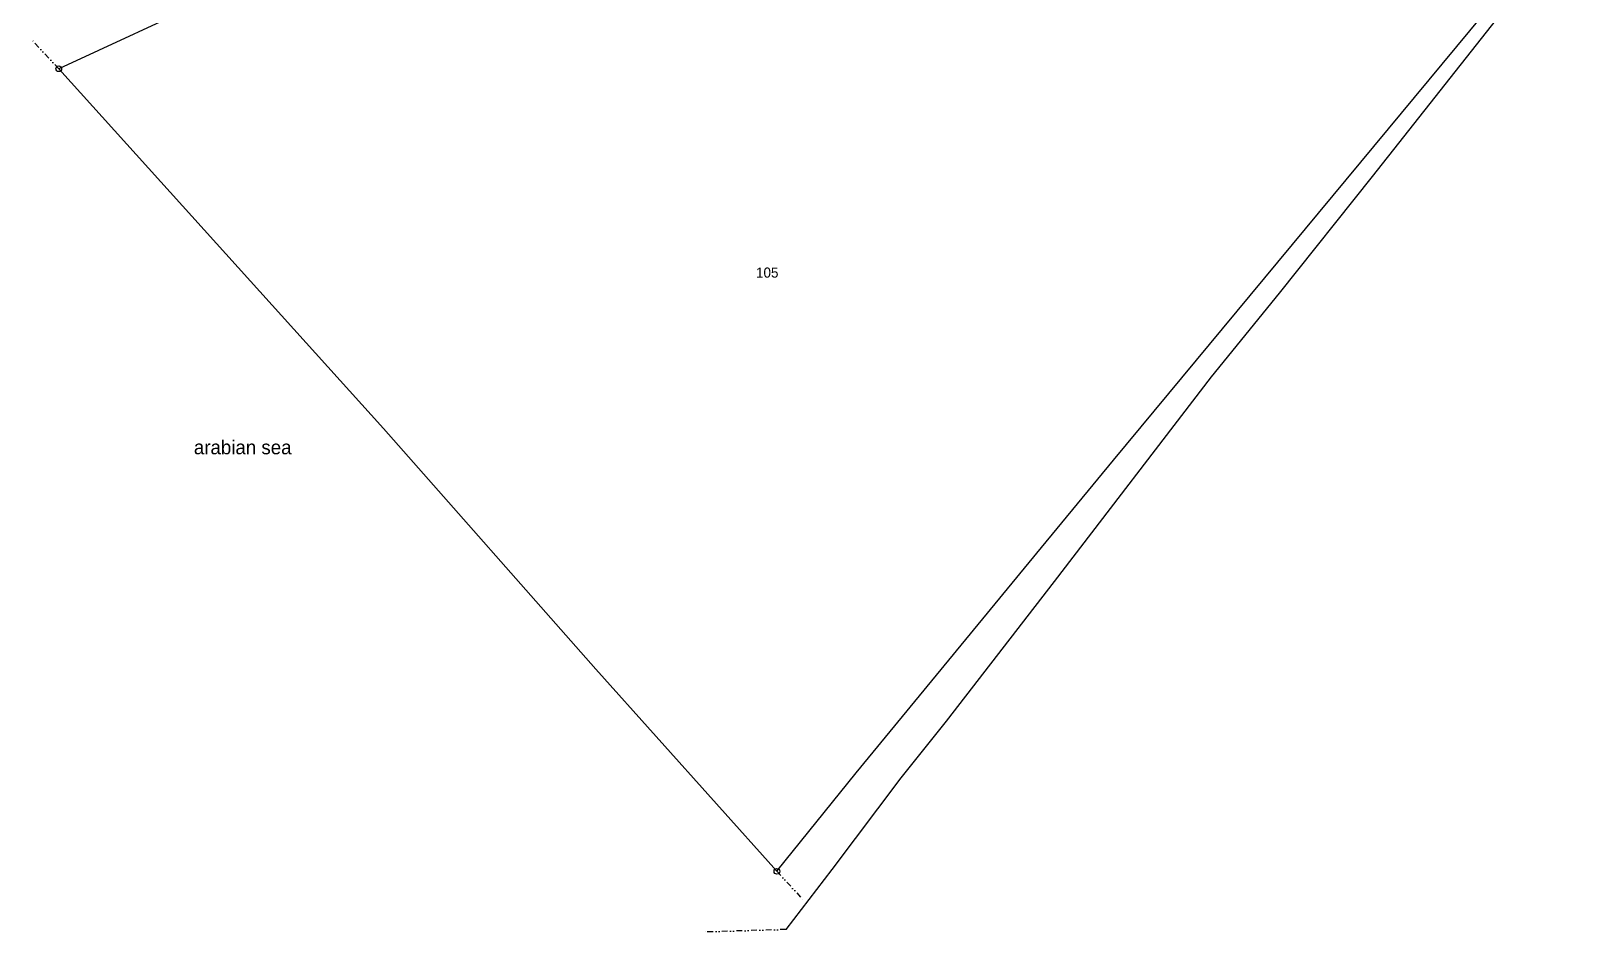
# Model space of a CAD drawing. Header units: metres. Extents: x 267555 to 271037, y 2139222 to 2142032.
# Drawn here: x 267555 to 268903, y 2139222 to 2140005 of the extents above; entities that cross this region are included whole.
import ezdxf

# ---------------------------------------------------------------- set-up
doc = ezdxf.new("R2010")
doc.units = ezdxf.units.M
doc.linetypes.add('DIVIDE', pattern=[1.25, 0.5, -0.25, 0, -0.25, 0, -0.25])
for name, color, linetype in [('SYM_STONE', 1, 'Continuous'), ('TEXT_MAPOUT', 7, 'Continuous'), ('TEXT_PARCEL', 7, 'Continuous'), ('V_BOUND_LINE', 7, 'Continuous'), ('V_DIVIDE_LINE', 7, 'DIVIDE')]:
    doc.layers.add(name, color=color, linetype=linetype)
doc.styles.add('TEXT_MAP', font='', dxfattribs={"height": 2.5})
doc.styles.get('TEXT_MAP').set_extended_font_data('Kruti Dev 050')

msp = doc.modelspace()

# ---------------------------------------------------------------- linework, layer by layer
at = {"layer": 'SYM_STONE'}
for centre in [(267579.1, 2139972.1), (268203.5, 2139274.5)]:
    msp.add_circle(centre, 2.48, dxfattribs=at)
at = {"layer": 'V_BOUND_LINE'}
for p, q in [((268496, 2139631.8), (268903.4, 2140122.9)), ((267822.1, 2140084.5), (267579.1, 2139972.1)), ((268721.4, 2139878.6), (268843.3, 2140033.2)), ((267579.1, 2139972.1), (267861.4, 2139659.3)), ((268640.4, 2139777.1), (268721.4, 2139878.6)), ((268581.2, 2139704.2), (268640.4, 2139777.1)), ((268444.8, 2139526.5), (268581.2, 2139704.2)), ((267861.4, 2139659.3), (268046.1, 2139450.3)), ((268433.6, 2139555.9), (268496, 2139631.8)), ((268272.4, 2139360.1), (268433.6, 2139555.9)), ((268350.8, 2139405), (268444.8, 2139526.5)), ((268046.1, 2139450.3), (268203.5, 2139274.5)), ((268311.5, 2139355.9), (268350.8, 2139405)), ((268203.5, 2139274.5), (268272.4, 2139360.1)), ((268251.6, 2139276), (268311.5, 2139355.9)), ((268211.4, 2139224), (268251.6, 2139276)), ((268251.6, 2139276), (268251.6, 2139276))]:
    msp.add_line(p, q, dxfattribs=at)
at = {"layer": 'V_DIVIDE_LINE', "ltscale": 10}
for p, q in [((267579.1, 2139972.1), (267555, 2139998.1)), ((268203.5, 2139274.5), (268227.1, 2139248.8)), ((268211.4, 2139224), (268141.4, 2139221.8)), ((268141.4, 2139221.8), (268141.4, 2139221.8))]:
    msp.add_line(p, q, dxfattribs=at)

# ---------------------------------------------------------------- texts
at = {"layer": 'TEXT_MAPOUT'}
msp.add_text('arabian sea', height=12.148, rotation=359.9919, dxfattribs=at).set_placement((267696.6, 2139637))
at = {"layer": 'TEXT_PARCEL', "style": 'TEXT_MAP'}
msp.add_text('105', height=8.75, rotation=359.9919, dxfattribs=at).set_placement((268185.3, 2139790.6))

doc.saveas('drawing.dxf')
